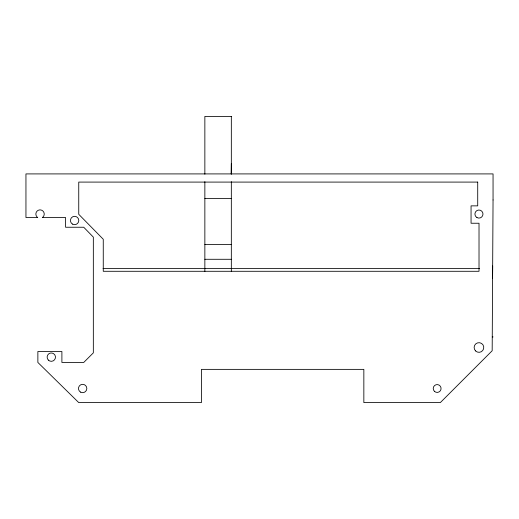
<?xml version="1.0" encoding="UTF-8"?>
<svg xmlns="http://www.w3.org/2000/svg" width="519" height="519" viewBox="0 0 519 519"><rect width="100%" height="100%" fill="white"/><g stroke="black" fill="none" stroke-linecap="round" stroke-linejoin="round"><path stroke-width="0.78" d="M492.667 265.962L492.596 278.671M231.695 116.405L204.856 116.405L204.856 174.196M231.331 163.686L231.182 173.91M204.856 198.492L231.331 198.492M204.856 244.462L231.331 244.462M204.856 259.286L231.331 259.286M103.028 268.446L479.653 268.446M492.259 336.928L493.05 336.928M231.331 116.405L231.331 174.196M231.331 181.644L231.331 271.508M204.856 181.644L204.856 271.508M493.05 199.964L492.174 350.747L440.326 402.595L363.845 402.595L363.845 369.366L201.424 369.366L201.424 402.595L78.745 402.595L37.868 362.45L37.868 351.519L61.897 351.519L61.897 362.45L83.734 362.45L93.336 352.855L93.336 237.112L83.734 227.244L65.589 227.244L65.589 217.532L42.337 217.532L43.006 217.02A4.184 4.184 0 0 0 43.006 211.103A4.184 4.184 0 0 0 37.089 211.103A4.184 4.184 0 0 0 37.089 217.02L37.757 217.532L25.95 217.532L25.95 173.91L493.05 173.91L493.05 199.964M477.714 182.091L78.745 182.091L78.745 214.295L103.262 239.259L103.262 271.288L479.018 271.288L479.018 223.241L471.057 223.241L471.057 205.861L477.714 205.861L477.714 182.091M72.524 224.111A4.184 4.184 0 0 0 78.797 220.491A4.184 4.184 0 0 0 72.524 216.871A4.184 4.184 0 0 0 72.524 224.111M48.345 360.102A4.184 4.184 0 0 0 55.338 358.227A4.184 4.184 0 0 0 50.22 353.108A4.184 4.184 0 0 0 48.345 360.102M80.562 392.117A4.184 4.184 0 0 0 86.835 388.497A4.184 4.184 0 0 0 80.562 384.877A4.184 4.184 0 0 0 80.562 392.117M434.377 391.274A3.925 3.925 0 0 0 440.942 389.51A3.925 3.925 0 0 0 436.135 384.709A3.925 3.925 0 0 0 434.377 391.274M475.54 350.909A4.82 4.82 0 0 0 483.611 348.749A4.82 4.82 0 0 0 477.701 342.838A4.82 4.82 0 0 0 475.54 350.909M476.935 217.558A4.042 4.042 0 0 0 482.988 214.062A4.042 4.042 0 0 0 476.935 210.565A4.042 4.042 0 0 0 476.935 217.558"/></g></svg>
